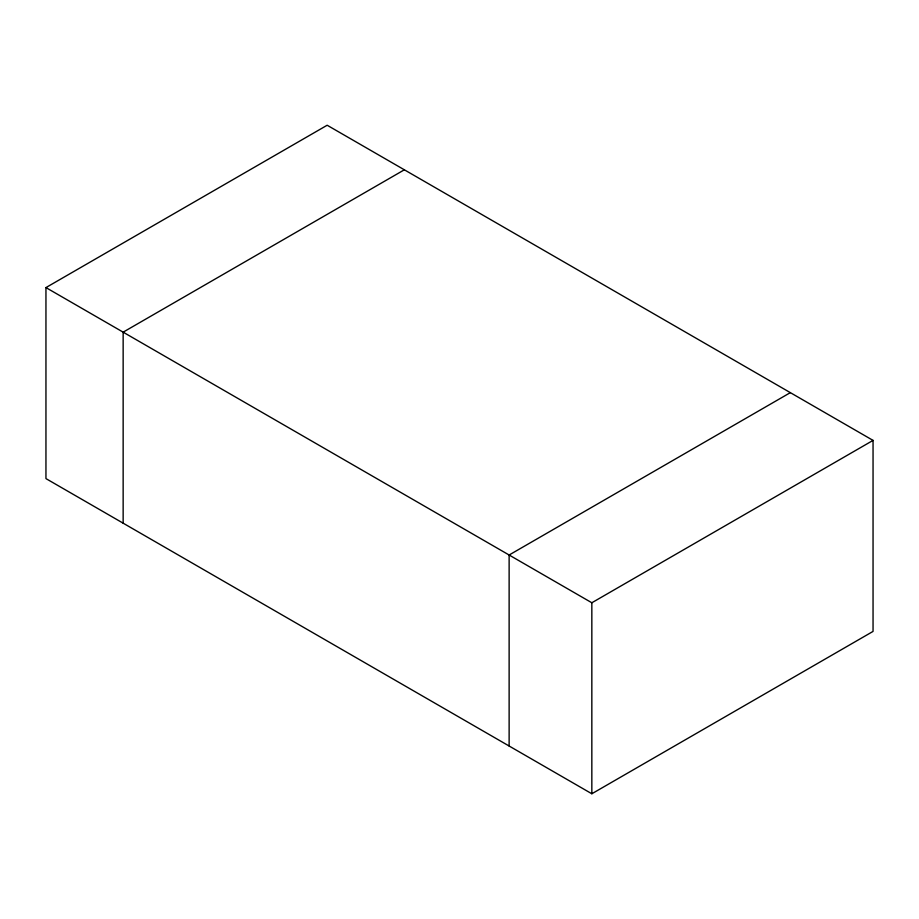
<?xml version="1.0" encoding="UTF-8"?>
<svg xmlns="http://www.w3.org/2000/svg" width="919" height="919" viewBox="0 0 919 919"><rect width="100%" height="100%" fill="white"/><g stroke="black" fill="none" stroke-linecap="round" stroke-linejoin="round"><path stroke-width="1.38" d="M45.95 287.59L327.164 125.237L873.05 440.396L873.05 631.41L591.836 793.763L45.95 478.604L45.95 287.59L591.836 602.761L873.05 440.396M404.36 169.797L123.146 332.161L123.146 523.175M790.34 392.643L509.126 555.007L509.126 746.01M591.836 602.761L591.836 793.763"/></g></svg>
